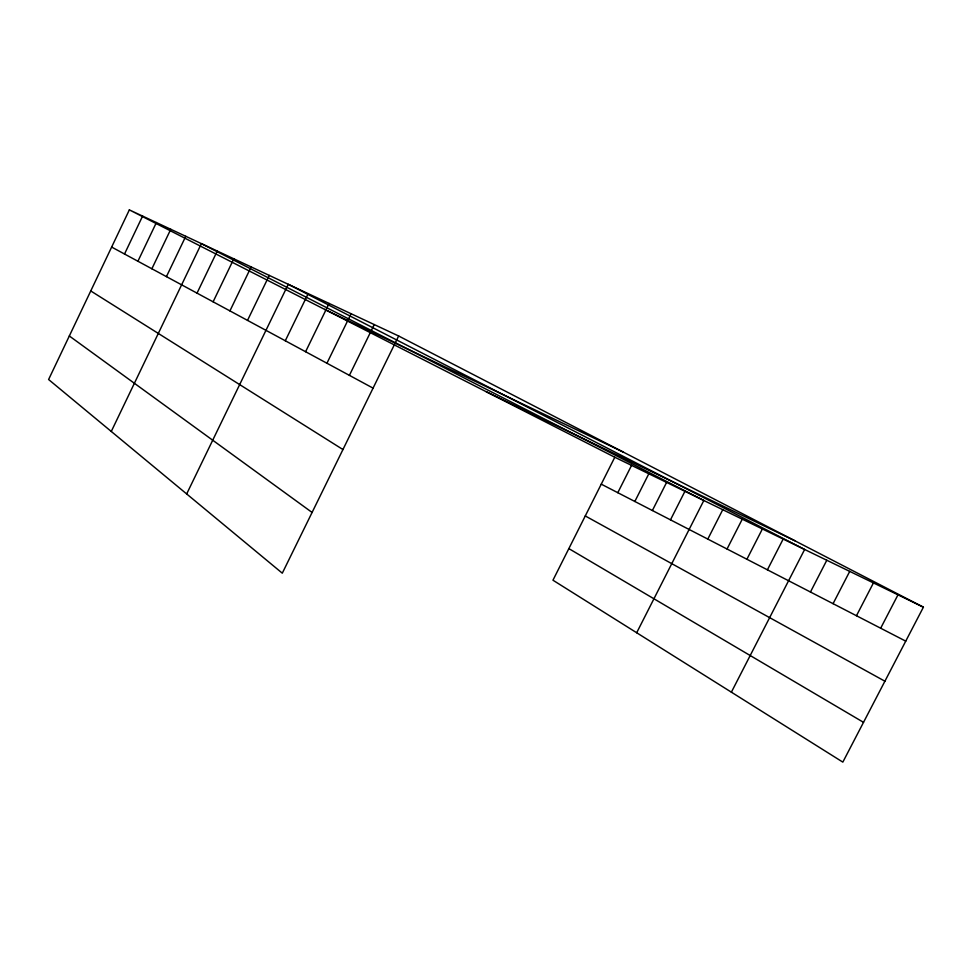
<?xml version="1.0" encoding="UTF-8"?>
<svg xmlns="http://www.w3.org/2000/svg" width="972" height="972" viewBox="0 0 972 972"><rect width="100%" height="100%" fill="white"/><g stroke="black" fill="none" stroke-linecap="round" stroke-linejoin="round"><path stroke-width="1.46" d="M129.349 209.879L48.6 379.517L282.293 573.188L398.642 335.996L129.349 209.879L614.79 457.241L923.4 607.184L842.833 762.121L552.959 580.211L614.79 457.241M124.513 254.02L142.605 216.076M137.915 261.249L156.395 222.539M151.875 268.782L170.768 229.27M166.431 276.631L185.761 236.293M111.27 431.459L201.398 243.62L703.837 500.495L636.684 632.76M197.024 293.143L217.266 251.043M213.111 301.818L233.827 258.807M229.927 310.894L251.153 266.923M247.52 320.396L269.28 275.404M186.673 493.946L288.271 284.298L804.634 549.472L731.381 692.173M285.294 340.771L308.185 293.629M305.597 351.718L329.095 303.422M326.932 363.236L351.086 313.725M349.398 375.362L374.244 324.563M617.803 492.695L631.557 465.381M634.838 501.479L648.822 473.765M652.382 510.519L666.598 482.404M670.473 519.85L684.932 491.31M707.798 539.096L722.755 509.693M727.044 549.01L742.268 519.17M746.909 559.252L762.388 528.95M767.406 569.823L783.177 539.047M810.454 592.021L826.795 560.249M833.065 603.673L849.722 571.378M856.454 615.738L873.439 582.908M880.668 628.216L897.982 594.828M324.697 309.412L623.125 452.004M486.231 391.728L794.841 540.736M398.642 335.996L923.4 607.184M601.255 484.165L905.746 641.143M111.646 247.07L373.066 388.132M585.278 515.95L884.909 681.214M568.851 548.609L863.525 722.342M90.761 290.956L342.946 449.538M69.328 335.984L312.085 512.451"/></g></svg>
